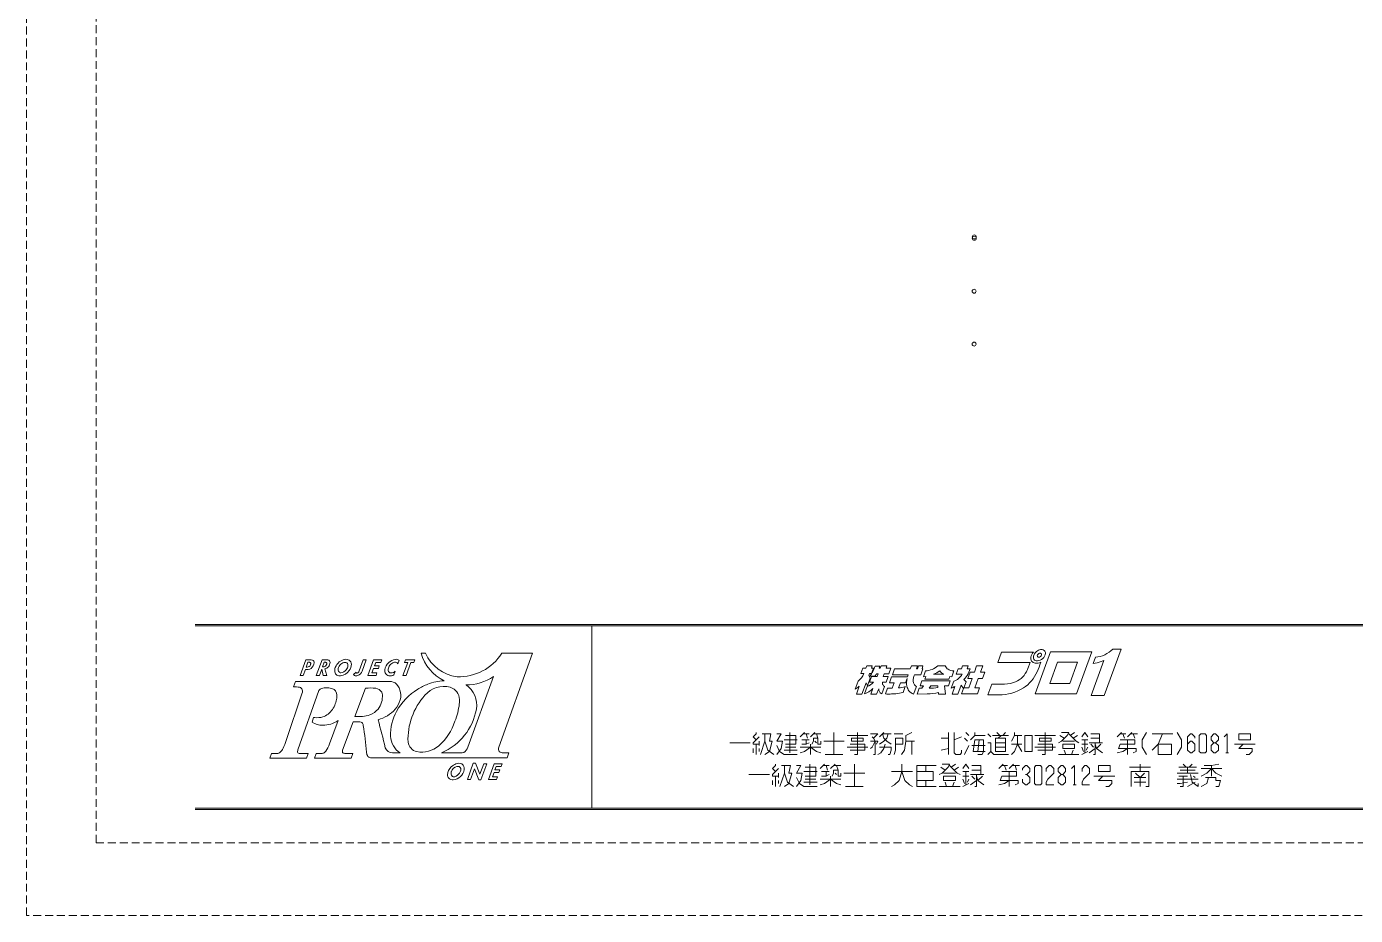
# Model space of a CAD drawing. Units: millimetres at full size, sheet at 1:250. Extents: x -1357173 to 354336, y -75979 to 4293964.
# Drawn here: x -326356 to -276116, y -75979 to -42376 of the extents above; entities that cross this region are included whole.
import ezdxf

# ---------------------------------------------------------------- set-up
doc = ezdxf.new("R2010")
doc.units = ezdxf.units.MM
doc.header["$LTSCALE"] = 250
doc.linetypes.add('DASHED1', pattern=[1.8, 1.2, -0.6])
for name, color, linetype, lineweight in [('E-E', 1, 'Continuous', 18), ('E-F', 7, 'DASHED1', 9), ('F-0', 2, 'Continuous', 18)]:
    doc.layers.add(name, color=color, linetype=linetype, lineweight=lineweight)

msp = doc.modelspace()

# ---------------------------------------------------------------- linework, layer by layer
at = {"layer": 'E-E'}
for centre in [(-290526.1, -50329.8), (-290526.1, -50379.8), (-290531.9, -52379.8), (-290531.9, -52379.8), (-290531.9, -54379.8), (-290531.9, -54379.8)]:
    msp.add_circle(centre, 75, dxfattribs=at)
at = {"layer": 'E-F'}
for p, q in [((-326355.7, -75978.7), (-326355.7, 72521.3)), ((-323730.7, -73228.7), (-323730.7, 69771.3)), ((-323730.7, -73228.7), (-118730.7, -73228.7)), ((-116105.7, -75978.7), (-326355.7, -75978.7))]:
    msp.add_line(p, q, dxfattribs=at)
at = {"layer": 'F-0', "color": 3, "lineweight": 13}
for p, q in [((-319980.7, -64978.7), (-122480.7, -64978.7)), ((-319980.7, -71928.7), (-122480.7, -71928.7)), ((-319980.7, -71978.7), (-122480.7, -71978.7))]:
    msp.add_line(p, q, dxfattribs=at)
at = {"layer": 'F-0', "color": 6, "lineweight": 20}
msp.add_line((-319980.7, -65028.7), (-122480.7, -65028.7), dxfattribs=at)
at = {"layer": 'F-0'}
for p, q in [((-304980.7, -65028.7), (-304980.7, -71928.7)), ((-316012.9, -66905.7), (-315797.2, -66312.8)), ((-315797.2, -66312.8), (-315634.3, -66312.8)), ((-315185.3, -66312.8), (-315401, -66905.7)), ((-315185.3, -66312.8), (-315022.6, -66312.8)), ((-313629.6, -66312.8), (-313784.3, -66737.1)), ((-313513.9, -66312.8), (-313671, -66742.4)), ((-313629.6, -66312.8), (-313513.9, -66312.8)), ((-313451.5, -66905.7), (-313235.6, -66312.8)), ((-313235.6, -66312.8), (-312928.8, -66312.8)), ((-312928.8, -66312.8), (-312965.3, -66413.4)), ((-312028.5, -66312.8), (-312065, -66413.4)), ((-311673.7, -66312.8), (-312028.5, -66312.8)), ((-311710.2, -66413.4), (-311673.7, -66312.8)), ((-311271.4, -66066.9), (-311439.8, -66066.9)), ((-308505.1, -69612.6), (-307224.6, -66066.9)), ((-307224.6, -66066.9), (-308387.2, -66066.9)), ((-289491.3, -66021.4), (-289636.5, -66420.3)), ((-289491.3, -66021.4), (-288289, -66021.4)), ((-288221.9, -67607.3), (-287639.8, -66007.9)), ((-287639.8, -66007.9), (-286082.6, -66007.9)), ((-286082.6, -66007.9), (-286664.7, -67607.3)), ((-285948.8, -66217.9), (-286033.3, -66449.9)), ((-285618.1, -67668.2), (-284977.6, -65908.5)), ((-284977.6, -65908.5), (-285289.6, -65908.5)), ((-315816.5, -66683.9), (-315897.3, -66905.7)), ((-315716.4, -66408.7), (-315781.6, -66588)), ((-315781.6, -66588), (-315751.6, -66587.9)), ((-315716.4, -66408.7), (-315671.9, -66409.4)), ((-315285.4, -66905.7), (-315198.4, -66666.6)), ((-315198.4, -66666.6), (-315139.7, -66905.7)), ((-315103.9, -66407.1), (-315168.9, -66585.6)), ((-314999.7, -66905.7), (-315076.4, -66655.7)), ((-314685.7, -66608.4), (-314684.5, -66605.2)), ((-313894.2, -66780.6), (-313999.1, -66865.5)), ((-313240.8, -66644.6), (-313299.2, -66805)), ((-313299.2, -66805), (-313108, -66805)), ((-313056.7, -66644.6), (-313240.8, -66644.6)), ((-313156.6, -66413.4), (-313204.2, -66543.9)), ((-313204.2, -66543.9), (-313020.1, -66543.9)), ((-312965.3, -66413.4), (-313156.6, -66413.4)), ((-313108, -66805), (-313144.5, -66905.7)), ((-313020.1, -66543.9), (-313056.7, -66644.6)), ((-312417.2, -66748.4), (-312467.3, -66886.1)), ((-312315.9, -66470), (-312266.8, -66330.8)), ((-311945.5, -66413.4), (-312124.7, -66905.7)), ((-312065, -66413.4), (-311945.5, -66413.4)), ((-312009, -66905.7), (-311829.8, -66413.4)), ((-311829.8, -66413.4), (-311710.2, -66413.4)), ((-294739.4, -66636.2), (-294813, -66838.4)), ((-294739.4, -66636.2), (-294626.2, -66636.2)), ((-294626.2, -66636.2), (-294593.4, -66545.8)), ((-294593.4, -66545.8), (-294383.9, -66545.8)), ((-294383.9, -66545.8), (-294416.8, -66636.2)), ((-294416.8, -66636.2), (-294338.5, -66636.2)), ((-294338.5, -66636.2), (-294412.1, -66838.4)), ((-294274, -66561.5), (-294090.9, -66561.5)), ((-294090.9, -66561.5), (-294117.6, -66634.9)), ((-294117.6, -66634.9), (-294082.7, -66634.9)), ((-294082.7, -66634.9), (-294050.3, -66545.8)), ((-294050.3, -66545.8), (-293826.4, -66545.8)), ((-293826.4, -66545.8), (-293858.5, -66634.1)), ((-293858.5, -66634.1), (-293680.3, -66634.1)), ((-293680.3, -66634.1), (-293756.8, -66844.5)), ((-293543.2, -66657.8), (-292943.6, -66657.8)), ((-292943.6, -66657.8), (-292903.3, -66547.1)), ((-292903.3, -66547.1), (-292670.9, -66547.1)), ((-292670.9, -66547.1), (-292711.2, -66657.8)), ((-292711.2, -66657.8), (-292666.6, -66657.8)), ((-292666.6, -66657.8), (-292635.9, -66547.1)), ((-292635.9, -66547.1), (-292473.4, -66547.1)), ((-292471.6, -66657.8), (-292551.7, -66878.1)), ((-292473.4, -66547.1), (-292501.7, -66657.8)), ((-292501.7, -66657.8), (-292471.6, -66657.8)), ((-292450.8, -66964.8), (-292367.6, -66736.1)), ((-291902.6, -66547.1), (-291623.3, -66547.1)), ((-291295.9, -66736.1), (-291379.2, -66964.8)), ((-291135, -66657.8), (-291209.9, -66863.7)), ((-291012.2, -66657.8), (-291135, -66657.8)), ((-290971.8, -66547.1), (-291012.2, -66657.8)), ((-290971.8, -66547.1), (-290755.1, -66547.1)), ((-290755.1, -66547.1), (-290795.4, -66657.8)), ((-290795.4, -66657.8), (-290687, -66657.8)), ((-290772.8, -67019), (-290686.9, -66783)), ((-290687, -66657.8), (-290756.3, -66848)), ((-290686.9, -66783), (-290523.1, -66783)), ((-290523.1, -66783), (-290437.2, -66547.1)), ((-290437.2, -66547.1), (-290206, -66547.1)), ((-290206, -66547.1), (-290291.9, -66783)), ((-290291.9, -66783), (-290128.2, -66783)), ((-290128.2, -66783), (-290214.1, -67019)), ((-289636.5, -66420.3), (-288418.8, -66420.3)), ((-288418.8, -66420.3), (-288501.5, -66647.2)), ((-287384.8, -66408.7), (-287675.2, -67206.5)), ((-286629.3, -66408.7), (-287384.8, -66408.7)), ((-286919.6, -67206.5), (-286629.3, -66408.7)), ((-285628.2, -66343), (-286110.6, -67668.2)), ((-285628.2, -66343), (-285733.6, -66383)), ((-316192.2, -67134.9), (-316263, -67333.6)), ((-316192.2, -67134.9), (-312565.2, -67135.1)), ((-316012.9, -66905.7), (-315897.3, -66905.7)), ((-315401, -66905.7), (-315285.4, -66905.7)), ((-315139.7, -66905.7), (-314999.7, -66905.7)), ((-313144.5, -66905.7), (-313451.5, -66905.7)), ((-312124.7, -66905.7), (-312009, -66905.7)), ((-308703.6, -66943), (-309674.2, -69620.4)), ((-295028.6, -67430.8), (-294916.5, -67122.6)), ((-294983.8, -67618.7), (-294873, -67314.1)), ((-294813, -66838.4), (-294699.8, -66838.4)), ((-294615.3, -67181.6), (-294774.4, -67618.7)), ((-294561.4, -67298.4), (-294615.3, -67181.6)), ((-294457.6, -67013), (-294561.4, -67298.4)), ((-294490.4, -66838.4), (-294516.7, -66910.7)), ((-294516.7, -66910.7), (-294457.6, -67013)), ((-294412.1, -66838.4), (-294490.4, -66838.4)), ((-294481.6, -67155.1), (-294406.6, -66949.2)), ((-294481.6, -67155.1), (-294338.3, -67155.1)), ((-294280, -66928.7), (-294469.1, -66928.7)), ((-294406.6, -66949.2), (-294197.1, -66949.2)), ((-294159, -66844.5), (-294224, -66844.5)), ((-294197.1, -66949.2), (-294159, -66844.5)), ((-293856.7, -67155.1), (-294000, -67155.1)), ((-293935, -66844.5), (-293973.2, -66949.2)), ((-293973.2, -66949.2), (-293781.7, -66949.2)), ((-293756.8, -66844.5), (-293935, -66844.5)), ((-293781.7, -66949.2), (-293856.7, -67155.1)), ((-293654.9, -66964.8), (-293733.4, -67180.4)), ((-293733.4, -67180.4), (-293551.6, -67180.4)), ((-293049.3, -66964.8), (-293654.9, -66964.8)), ((-293551.6, -67180.4), (-293627.9, -67389.9)), ((-293314.4, -67180.4), (-293386.7, -67379.1)), ((-293314.4, -67180.4), (-293120.5, -67180.4)), ((-293120.5, -67180.4), (-293063.6, -67023.9)), ((-293023.8, -66878.2), (-293049.3, -66964.8)), ((-292551.7, -66878.1), (-292791.4, -66878.1)), ((-292574, -67303.2), (-292503.8, -67110.5)), ((-292574, -67303.2), (-292440.3, -67303.2)), ((-292440.3, -67303.2), (-292513.7, -67392.3)), ((-292503.8, -67110.5), (-291432.2, -67110.5)), ((-292450.8, -66964.8), (-292363.3, -66949.2)), ((-292400.9, -67052.8), (-292363.3, -66949.2)), ((-291488.2, -67052.8), (-292400.9, -67052.8)), ((-292164.6, -67303.2), (-292234.3, -67388.7)), ((-292164.6, -67303.2), (-291904.5, -67303.2)), ((-292072.8, -66862.5), (-291682.7, -66862.5)), ((-291904.5, -67303.2), (-291899.2, -67364.6)), ((-291648.1, -67303.2), (-291617.2, -67618.7)), ((-291502.4, -67303.2), (-291648.1, -67303.2)), ((-291432.2, -67110.5), (-291502.4, -67303.2)), ((-291451, -66950.4), (-291488.2, -67052.8)), ((-291379.2, -66964.8), (-291451, -66950.4)), ((-291305, -67125), (-291399.2, -67383.9)), ((-291209.9, -66863.7), (-290984.8, -66863.7)), ((-291024.7, -67277.9), (-291148.8, -67618.7)), ((-291024.7, -67277.9), (-290930.4, -67395.9)), ((-290838.4, -67143.1), (-290921.7, -67371.8)), ((-290916.6, -67063.6), (-290838.4, -67143.1)), ((-290609, -67019), (-290772.8, -67019)), ((-290737.4, -67371.8), (-290609, -67019)), ((-290377.8, -67019), (-290506.2, -67371.8)), ((-290214.1, -67019), (-290377.8, -67019)), ((-289866.2, -67241), (-290011.4, -67639.8)), ((-289866.2, -67241), (-289477.3, -67240.9)), ((-287675.2, -67206.5), (-286919.6, -67206.5)), ((-315948.8, -67603), (-316541.8, -69361.5)), ((-316098, -69714.2), (-315302.8, -67476.7)), ((-315948.8, -67603), (-315929.2, -67532.7)), ((-313545.3, -67392.1), (-313941.3, -68457.1)), ((-294774.4, -67618.7), (-294983.8, -67618.7)), ((-294680.8, -67606.6), (-294578.3, -67324.9)), ((-294440.8, -67618.7), (-294359.3, -67394.7)), ((-294216.8, -67618.7), (-294440.8, -67618.7)), ((-294139.7, -67406.8), (-294216.8, -67618.7)), ((-293918.5, -67324.9), (-294021, -67606.6)), ((-293809.6, -67389.9), (-293888.5, -67606.6)), ((-293627.9, -67389.9), (-293809.6, -67389.9)), ((-293138.3, -67328.5), (-293218, -67547.6)), ((-292714.7, -67325.8), (-292821.6, -67619.6)), ((-292684.9, -67607.9), (-292606.4, -67392.3)), ((-292684.9, -67607.9), (-292303.3, -67605.7)), ((-292606.4, -67392.3), (-292513.7, -67392.3)), ((-291873.7, -67618.7), (-291879, -67557.3)), ((-291617.2, -67618.7), (-291873.7, -67618.7)), ((-291366.7, -67618.7), (-291259.4, -67323.7)), ((-291148.8, -67618.7), (-291366.7, -67618.7)), ((-290930.4, -67395.9), (-291007.1, -67606.6)), ((-291007.1, -67606.6), (-290408.7, -67606.6)), ((-290921.7, -67371.8), (-290737.4, -67371.8)), ((-290323.2, -67371.8), (-290506.2, -67371.8)), ((-290408.7, -67606.6), (-290323.2, -67371.8)), ((-290011.4, -67639.8), (-289589.4, -67638.8)), ((-286664.7, -67607.3), (-288221.9, -67607.3)), ((-286110.6, -67668.2), (-285618.1, -67668.2)), ((-315507.1, -68494), (-315561.1, -68669.5)), ((-314578.4, -68615.8), (-314902.4, -69496.5)), ((-314011.5, -68660.7), (-314406.1, -69735.1)), ((-298771.4, -69115.1), (-298882.3, -69226.1)), ((-298660.4, -69226.1), (-298882.3, -69447.9)), ((-298882.3, -69226.1), (-298771.4, -69337)), ((-298771.4, -69059.7), (-298771.4, -69115.1)), ((-298549.5, -69115.1), (-298216.7, -69115.1)), ((-298438.5, -69115.1), (-298438.5, -69392.5)), ((-298216.7, -69115.1), (-298272.1, -69392.5)), ((-297828.4, -69115.1), (-297994.8, -69392.5)), ((-297994.8, -69115.1), (-297828.4, -69115.1)), ((-297662, -69170.6), (-297273.7, -69170.6)), ((-297495.6, -69836.2), (-297495.6, -69059.7)), ((-297273.7, -69170.6), (-297273.7, -69503.4)), ((-296940.9, -69059.7), (-297107.3, -69226.1)), ((-296996.4, -69115.1), (-296774.5, -69115.1)), ((-296885.4, -69115.1), (-296829.9, -69281.5)), ((-296719, -69226.1), (-296552.6, -69059.7)), ((-296608.1, -69115.1), (-296330.7, -69115.1)), ((-296608.1, -69281.5), (-296608.1, -69392.5)), ((-296441.7, -69281.5), (-296608.1, -69281.5)), ((-296497.1, -69115.1), (-296441.7, -69281.5)), ((-296441.7, -69503.4), (-296441.7, -69281.5)), ((-295831.5, -69891.7), (-295831.5, -69059.7)), ((-295332.3, -69170.6), (-294555.7, -69170.6)), ((-295165.9, -69281.5), (-295165.9, -69392.5)), ((-294722.1, -69281.5), (-295165.9, -69281.5)), ((-294944, -69891.7), (-294944, -69059.7)), ((-294722.1, -69392.5), (-294722.1, -69281.5)), ((-294444.8, -69115.1), (-294167.4, -69115.1)), ((-294389.3, -69226.1), (-294333.9, -69281.5)), ((-294167.4, -69115.1), (-294333.9, -69281.5)), ((-294333.9, -69281.5), (-294278.4, -69392.5)), ((-294112, -69226.1), (-293945.6, -69059.7)), ((-294001, -69115.1), (-293945.6, -69281.5)), ((-294001, -69115.1), (-293668.2, -69115.1)), ((-293945.6, -69281.5), (-293834.6, -69392.5)), ((-293834.6, -69281.5), (-293945.6, -69392.5)), ((-293779.2, -69115.1), (-293834.6, -69281.5)), ((-293557.3, -69115.1), (-293224.5, -69115.1)), ((-293501.8, -69281.5), (-293501.8, -69725.3)), ((-293224.5, -69281.5), (-293501.8, -69281.5)), ((-293224.5, -69503.4), (-293224.5, -69281.5)), ((-293113.5, -69170.6), (-292891.7, -69059.7)), ((-293113.5, -69392.5), (-293113.5, -69170.6)), ((-291782.3, -69281.5), (-291504.9, -69281.5)), ((-291504.9, -69059.7), (-291504.9, -69891.7)), ((-291283.1, -69059.7), (-291283.1, -69836.2)), ((-291283.1, -69337), (-291005.7, -69226.1)), ((-290894.8, -69281.5), (-290783.9, -69392.5)), ((-290839.3, -69059.7), (-290728.4, -69170.6)), ((-290506.5, -69170.6), (-290672.9, -69337)), ((-290506.5, -69059.7), (-290506.5, -69170.6)), ((-290506.5, -69170.6), (-290118.2, -69170.6)), ((-290007.3, -69115.1), (-289896.4, -69226.1)), ((-289840.9, -69170.6), (-289230.7, -69170.6)), ((-289729.9, -69281.5), (-289729.9, -69780.8)), ((-289341.7, -69281.5), (-289729.9, -69281.5)), ((-289563.5, -69170.6), (-289674.5, -69059.7)), ((-289619, -69281.5), (-289508.1, -69170.6)), ((-289341.7, -69059.7), (-289452.6, -69170.6)), ((-289341.7, -69780.8), (-289341.7, -69281.5)), ((-289008.9, -69170.6), (-289119.8, -69392.5)), ((-289008.9, -69059.7), (-289008.9, -69170.6)), ((-289008.9, -69170.6), (-288731.5, -69170.6)), ((-288897.9, -69170.6), (-288897.9, -69503.4)), ((-288620.6, -69170.6), (-288620.6, -69780.8)), ((-288343.2, -69170.6), (-288620.6, -69170.6)), ((-288343.2, -69780.8), (-288343.2, -69170.6)), ((-288232.3, -69170.6), (-287455.7, -69170.6)), ((-288065.9, -69281.5), (-288065.9, -69392.5)), ((-287622.1, -69281.5), (-288065.9, -69281.5)), ((-287844, -69891.7), (-287844, -69059.7)), ((-287622.1, -69392.5), (-287622.1, -69281.5)), ((-287289.3, -69170.6), (-287122.9, -69281.5)), ((-287233.9, -69059.7), (-286956.5, -69059.7)), ((-287012, -69170.6), (-287233.9, -69392.5)), ((-286956.5, -69059.7), (-287012, -69170.6)), ((-286956.5, -69115.1), (-286679.2, -69392.5)), ((-286734.6, -69059.7), (-286901, -69170.6)), ((-286623.7, -69170.6), (-286790.1, -69281.5)), ((-286457.3, -69226.1), (-286346.4, -69059.7)), ((-286346.4, -69059.7), (-286235.4, -69226.1)), ((-286124.5, -69115.1), (-285791.7, -69115.1)), ((-286124.5, -69281.5), (-285791.7, -69281.5)), ((-285791.7, -69115.1), (-285791.7, -69447.9)), ((-284959.6, -69059.7), (-285126, -69226.1)), ((-285015.1, -69115.1), (-284793.2, -69115.1)), ((-284904.2, -69115.1), (-284848.7, -69281.5)), ((-284737.8, -69226.1), (-284571.4, -69059.7)), ((-284626.8, -69115.1), (-284349.5, -69115.1)), ((-284515.9, -69115.1), (-284460.4, -69281.5)), ((-284016.7, -69059.7), (-284183.1, -69337)), ((-283794.8, -69115.1), (-283018.2, -69115.1)), ((-283406.5, -69115.1), (-283572.9, -69503.4)), ((-282851.8, -69059.7), (-282685.4, -69337)), ((-282352.6, -69115.1), (-282463.5, -69226.1)), ((-282463.5, -69226.1), (-282463.5, -69725.3)), ((-282297.1, -69115.1), (-282352.6, -69115.1)), ((-282186.2, -69226.1), (-282297.1, -69115.1)), ((-282186.2, -69281.5), (-282186.2, -69226.1)), ((-281964.3, -69115.1), (-282019.8, -69170.6)), ((-282019.8, -69170.6), (-282019.8, -69780.8)), ((-281797.9, -69115.1), (-281964.3, -69115.1)), ((-281742.4, -69170.6), (-281797.9, -69115.1)), ((-281742.4, -69780.8), (-281742.4, -69170.6)), ((-281465.1, -69115.1), (-281576, -69226.1)), ((-281576, -69226.1), (-281576, -69337)), ((-281409.6, -69115.1), (-281465.1, -69115.1)), ((-281298.7, -69226.1), (-281409.6, -69115.1)), ((-281298.7, -69337), (-281298.7, -69226.1)), ((-281076.8, -69226.1), (-280965.9, -69115.1)), ((-280965.9, -69115.1), (-280965.9, -69836.2)), ((-280078.4, -69115.1), (-280522.1, -69115.1)), ((-280522.1, -69115.1), (-280522.1, -69337)), ((-280078.4, -69337), (-280078.4, -69115.1)), ((-313501.1, -69802.6), (-313498.2, -69827.1)), ((-310664.8, -69828.5), (-309936.8, -69836.5)), ((-299769.8, -69447.9), (-298993.2, -69447.9)), ((-298882.3, -69447.9), (-298882.3, -69503.4)), ((-298882.3, -69503.4), (-298660.4, -69503.4)), ((-298882.3, -69836.2), (-298882.3, -69669.8)), ((-298771.4, -69503.4), (-298771.4, -69891.7)), ((-298660.4, -69392.5), (-298660.4, -69558.9)), ((-298660.4, -69669.8), (-298660.4, -69780.8)), ((-298438.5, -69392.5), (-298605, -69891.7)), ((-298438.5, -69392.5), (-298327.6, -69725.3)), ((-298272.1, -69780.8), (-298438.5, -69891.7)), ((-298327.6, -69725.3), (-298105.7, -69891.7)), ((-298161.2, -69392.5), (-298272.1, -69780.8)), ((-298272.1, -69392.5), (-298161.2, -69392.5)), ((-297994.8, -69392.5), (-297772.9, -69392.5)), ((-297994.8, -69558.9), (-297883.9, -69780.8)), ((-297828.4, -69669.8), (-297994.8, -69891.7)), ((-297883.9, -69780.8), (-297717.4, -69891.7)), ((-297772.9, -69392.5), (-297828.4, -69669.8)), ((-297717.4, -69337), (-297218.2, -69337)), ((-297717.4, -69725.3), (-297218.2, -69725.3)), ((-297273.7, -69503.4), (-297662, -69503.4)), ((-297273.7, -69614.4), (-297662, -69614.4)), ((-297107.3, -69614.4), (-296330.7, -69614.4)), ((-297107.3, -69836.2), (-296940.9, -69780.8)), ((-297051.8, -69337), (-296774.5, -69337)), ((-296885.4, -69503.4), (-297051.8, -69503.4)), ((-296940.9, -69780.8), (-296719, -69614.4)), ((-296885.4, -69337), (-296885.4, -69503.4)), ((-296774.5, -69447.9), (-296885.4, -69503.4)), ((-296719, -69503.4), (-296719, -69891.7)), ((-296719, -69614.4), (-296497.1, -69780.8)), ((-296608.1, -69392.5), (-296663.5, -69503.4)), ((-296552.6, -69392.5), (-296497.1, -69447.9)), ((-296497.1, -69780.8), (-296330.7, -69836.2)), ((-296330.7, -69503.4), (-296441.7, -69503.4)), ((-296330.7, -69392.5), (-296330.7, -69503.4)), ((-296219.8, -69392.5), (-295443.2, -69392.5)), ((-294555.7, -69614.4), (-295332.3, -69614.4)), ((-295221.4, -69503.4), (-294666.7, -69503.4)), ((-294666.7, -69725.3), (-295221.4, -69725.3)), ((-295165.9, -69392.5), (-294722.1, -69392.5)), ((-294666.7, -69503.4), (-294666.7, -69725.3)), ((-294444.8, -69392.5), (-294167.4, -69392.5)), ((-294444.8, -69669.8), (-294389.3, -69614.4)), ((-294389.3, -69614.4), (-294278.4, -69392.5)), ((-294278.4, -69392.5), (-294278.4, -69891.7)), ((-294167.4, -69392.5), (-294222.9, -69503.4)), ((-293945.6, -69392.5), (-294112, -69503.4)), ((-294112, -69614.4), (-293668.2, -69614.4)), ((-293945.6, -69669.8), (-294056.5, -69836.2)), ((-293890.1, -69503.4), (-293945.6, -69669.8)), ((-293834.6, -69392.5), (-293668.2, -69503.4)), ((-293668.2, -69725.3), (-293723.7, -69891.7)), ((-293668.2, -69614.4), (-293668.2, -69725.3)), ((-293501.8, -69725.3), (-293557.3, -69891.7)), ((-293501.8, -69503.4), (-293224.5, -69503.4)), ((-293279.9, -69891.7), (-293169, -69725.3)), ((-293169, -69725.3), (-293113.5, -69392.5)), ((-293113.5, -69392.5), (-292780.7, -69392.5)), ((-292891.7, -69392.5), (-292891.7, -69891.7)), ((-291504.9, -69669.8), (-291782.3, -69725.3)), ((-291005.7, -69836.2), (-291005.7, -69725.3)), ((-290728.4, -69558.9), (-290894.8, -69891.7)), ((-290617.4, -69558.9), (-290118.2, -69558.9)), ((-290562, -69780.8), (-290506.5, -69337)), ((-290118.2, -69780.8), (-290562, -69780.8)), ((-290506.5, -69337), (-290173.7, -69337)), ((-290340.1, -69337), (-290395.6, -69780.8)), ((-290173.7, -69780.8), (-290229.2, -69891.7)), ((-290173.7, -69337), (-290173.7, -69780.8)), ((-290007.3, -69447.9), (-289896.4, -69447.9)), ((-289896.4, -69780.8), (-290007.3, -69891.7)), ((-289896.4, -69447.9), (-289896.4, -69780.8)), ((-289896.4, -69780.8), (-289785.4, -69891.7)), ((-289729.9, -69447.9), (-289341.7, -69447.9)), ((-289341.7, -69614.4), (-289729.9, -69614.4)), ((-289729.9, -69780.8), (-289341.7, -69780.8)), ((-288731.5, -69503.4), (-289119.8, -69503.4)), ((-289119.8, -69891.7), (-289008.9, -69780.8)), ((-289008.9, -69780.8), (-288897.9, -69503.4)), ((-288897.9, -69503.4), (-288731.5, -69780.8)), ((-288620.6, -69780.8), (-288343.2, -69780.8)), ((-287455.7, -69614.4), (-288232.3, -69614.4)), ((-288121.4, -69503.4), (-287566.7, -69503.4)), ((-287566.7, -69725.3), (-288121.4, -69725.3)), ((-288065.9, -69392.5), (-287622.1, -69392.5)), ((-287566.7, -69503.4), (-287566.7, -69725.3)), ((-287233.9, -69392.5), (-287344.8, -69447.9)), ((-286734.6, -69392.5), (-287178.4, -69392.5)), ((-286734.6, -69503.4), (-287178.4, -69503.4)), ((-287178.4, -69503.4), (-287178.4, -69669.8)), ((-287178.4, -69669.8), (-286734.6, -69669.8)), ((-287122.9, -69725.3), (-287067.4, -69891.7)), ((-286845.6, -69891.7), (-286790.1, -69725.3)), ((-286734.6, -69669.8), (-286734.6, -69503.4)), ((-286679.2, -69392.5), (-286568.2, -69447.9)), ((-286235.4, -69337), (-286457.3, -69337)), ((-286457.3, -69503.4), (-286235.4, -69503.4)), ((-286401.8, -69780.8), (-286457.3, -69614.4)), ((-286235.4, -69780.8), (-286457.3, -69891.7)), ((-286346.4, -69337), (-286346.4, -69836.2)), ((-286235.4, -69614.4), (-286290.9, -69725.3)), ((-285680.7, -69447.9), (-286180, -69447.9)), ((-285958.1, -69669.8), (-286180, -69836.2)), ((-286124.5, -69503.4), (-286013.5, -69614.4)), ((-285958.1, -69447.9), (-285958.1, -69891.7)), ((-285958.1, -69503.4), (-285902.6, -69669.8)), ((-284904.2, -69780.8), (-285126, -69836.2)), ((-285070.6, -69669.8), (-285015.1, -69503.4)), ((-284404.9, -69669.8), (-285070.6, -69669.8)), ((-284460.4, -69337), (-285015.1, -69337)), ((-285015.1, -69503.4), (-284460.4, -69503.4)), ((-284737.8, -69669.8), (-284904.2, -69780.8)), ((-284737.8, -69337), (-284737.8, -69891.7)), ((-284515.9, -69836.2), (-284404.9, -69780.8)), ((-284460.4, -69503.4), (-284460.4, -69337)), ((-284404.9, -69780.8), (-284404.9, -69669.8)), ((-284183.1, -69337), (-284183.1, -69614.4)), ((-284183.1, -69614.4), (-284016.7, -69891.7)), ((-283572.9, -69503.4), (-283794.8, -69725.3)), ((-283073.7, -69503.4), (-283572.9, -69503.4)), ((-283572.9, -69503.4), (-283572.9, -69891.7)), ((-283073.7, -69891.7), (-283073.7, -69503.4)), ((-282685.4, -69614.4), (-282851.8, -69891.7)), ((-282685.4, -69337), (-282685.4, -69614.4)), ((-282352.6, -69392.5), (-282463.5, -69503.4)), ((-282463.5, -69725.3), (-282352.6, -69836.2)), ((-282297.1, -69392.5), (-282352.6, -69392.5)), ((-282186.2, -69503.4), (-282297.1, -69392.5)), ((-282297.1, -69836.2), (-282186.2, -69725.3)), ((-282186.2, -69725.3), (-282186.2, -69503.4)), ((-282019.8, -69780.8), (-281964.3, -69836.2)), ((-281797.9, -69836.2), (-281742.4, -69780.8)), ((-281576, -69337), (-281465.1, -69447.9)), ((-281576, -69558.9), (-281465.1, -69447.9)), ((-281576, -69725.3), (-281576, -69558.9)), ((-281465.1, -69836.2), (-281576, -69725.3)), ((-281465.1, -69447.9), (-281409.6, -69447.9)), ((-281409.6, -69447.9), (-281298.7, -69337)), ((-281409.6, -69447.9), (-281298.7, -69558.9)), ((-281298.7, -69725.3), (-281409.6, -69836.2)), ((-281298.7, -69558.9), (-281298.7, -69725.3)), ((-280688.5, -69503.4), (-279912, -69503.4)), ((-280522.1, -69337), (-280078.4, -69337)), ((-280355.7, -69503.4), (-280522.1, -69669.8)), ((-280522.1, -69669.8), (-280022.9, -69669.8)), ((-280022.9, -69780.8), (-280133.9, -69891.7)), ((-280022.9, -69669.8), (-280022.9, -69780.8)), ((-317096.6, -69851.5), (-317162.3, -70032.5)), ((-317162.3, -70032.5), (-315778.2, -70032.5)), ((-317096.6, -69851.5), (-316854.8, -69851.3)), ((-315712.3, -69851.5), (-316046.3, -69851.5)), ((-315778.2, -70032.5), (-315712.3, -69851.5)), ((-315473.8, -70032.5), (-315407.8, -69851.5)), ((-315473.8, -70032.5), (-314089.5, -70032.5)), ((-315407.8, -69851.5), (-315177, -69851.5)), ((-314354.5, -69849.6), (-314317.3, -69851.5)), ((-314023.4, -69851.5), (-314317.3, -69851.5)), ((-314089.5, -70032.5), (-314023.4, -69851.5)), ((-313321.8, -70024.6), (-308192.3, -70025.5)), ((-312526.8, -69836.5), (-312236.6, -69836.5)), ((-309687.2, -70836.6), (-309465.6, -70227.8)), ((-309465.6, -70227.8), (-309382.2, -70227.8)), ((-309382.2, -70227.8), (-309219.1, -70642.4)), ((-309219.1, -70642.4), (-309074, -70243.7)), ((-308958.3, -70243.7), (-309178.3, -70848.4)), ((-309074, -70243.7), (-308958.3, -70243.7)), ((-308893.5, -70836.6), (-308677.7, -70243.7)), ((-308677.7, -70243.7), (-308370.9, -70243.7)), ((-308370.9, -70243.7), (-308407.6, -70344.3)), ((-308123.5, -69836.5), (-308336.3, -69836.5)), ((-308123.5, -69836.5), (-308192.3, -70025.5)), ((-298040.1, -70316.2), (-298152.6, -70428.7)), ((-298040.1, -70259.9), (-298040.1, -70316.2)), ((-297815.1, -70316.2), (-297477.6, -70316.2)), ((-297717.4, -69891.7), (-297218.2, -69891.7)), ((-297702.6, -70316.2), (-297702.6, -70597.4)), ((-297477.6, -70316.2), (-297533.9, -70597.4)), ((-297083.9, -70316.2), (-297252.6, -70597.4)), ((-297252.6, -70316.2), (-297083.9, -70316.2)), ((-296746.4, -71047.4), (-296746.4, -70259.9)), ((-296183.9, -70259.9), (-296352.6, -70428.7)), ((-296240.1, -70316.2), (-296015.1, -70316.2)), ((-295498.7, -69891.7), (-296164.3, -69891.7)), ((-296127.6, -70316.2), (-296071.4, -70484.9)), ((-295958.9, -70428.7), (-295790.1, -70259.9)), ((-295846.4, -70316.2), (-295565.1, -70316.2)), ((-295733.9, -70316.2), (-295677.6, -70484.9)), ((-295058.9, -71103.7), (-295058.9, -70259.9)), ((-295054.9, -69891.7), (-294944, -69891.7)), ((-294278.4, -69891.7), (-294333.9, -69891.7)), ((-294056.5, -69836.2), (-294167.4, -69891.7)), ((-293723.7, -69891.7), (-293779.2, -69891.7)), ((-293258.9, -70541.2), (-293258.9, -70259.9)), ((-292696.4, -70316.2), (-292696.4, -71103.7)), ((-291965.1, -70316.2), (-292696.4, -70316.2)), ((-292358.9, -70541.2), (-292358.9, -70316.2)), ((-291740.1, -70259.9), (-291458.9, -70259.9)), ((-291458.9, -70259.9), (-291515.1, -70372.4)), ((-291458.9, -70316.2), (-291177.6, -70597.4)), ((-291233.9, -70259.9), (-291402.6, -70372.4)), ((-291283.1, -69836.2), (-291227.6, -69891.7)), ((-291227.6, -69891.7), (-291061.2, -69891.7)), ((-291061.2, -69891.7), (-291005.7, -69836.2)), ((-290952.6, -70428.7), (-290840.1, -70259.9)), ((-290840.1, -70259.9), (-290727.6, -70428.7)), ((-290615.1, -70316.2), (-290277.6, -70316.2)), ((-290229.2, -69891.7), (-290395.6, -69891.7)), ((-290277.6, -70316.2), (-290277.6, -70653.7)), ((-289785.4, -69891.7), (-289230.7, -69891.7)), ((-289433.9, -70259.9), (-289602.6, -70428.7)), ((-289490.1, -70316.2), (-289265.1, -70316.2)), ((-289377.6, -70316.2), (-289321.4, -70484.9)), ((-289208.9, -70428.7), (-289040.1, -70259.9)), ((-289096.4, -70316.2), (-288815.1, -70316.2)), ((-288983.9, -70316.2), (-288927.6, -70484.9)), ((-288702.6, -70428.7), (-288590.1, -70316.2)), ((-288590.1, -70316.2), (-288533.9, -70316.2)), ((-288533.9, -70316.2), (-288421.4, -70428.7)), ((-288196.4, -70316.2), (-288252.6, -70372.4)), ((-288027.6, -70316.2), (-288196.4, -70316.2)), ((-287971.4, -70372.4), (-288027.6, -70316.2)), ((-287954.9, -69891.7), (-287844, -69891.7)), ((-287802.6, -70428.7), (-287690.1, -70316.2)), ((-287690.1, -70316.2), (-287633.9, -70316.2)), ((-287633.9, -70316.2), (-287521.4, -70428.7)), ((-287240.1, -70316.2), (-287352.6, -70428.7)), ((-286568.2, -69891.7), (-287344.8, -69891.7)), ((-287183.9, -70316.2), (-287240.1, -70316.2)), ((-287071.4, -70428.7), (-287183.9, -70316.2)), ((-286846.4, -70428.7), (-286733.9, -70316.2)), ((-286733.9, -70316.2), (-286733.9, -71047.4)), ((-286452.6, -70428.7), (-286340.1, -70316.2)), ((-286340.1, -70316.2), (-286283.9, -70316.2)), ((-286283.9, -70316.2), (-286171.4, -70428.7)), ((-285958.1, -69891.7), (-286013.5, -69891.7)), ((-285383.9, -70316.2), (-285833.9, -70316.2)), ((-285833.9, -70316.2), (-285833.9, -70541.2)), ((-285383.9, -70541.2), (-285383.9, -70316.2)), ((-284258.9, -70259.9), (-284258.9, -70541.2)), ((-283572.9, -69891.7), (-283073.7, -69891.7)), ((-282627.6, -70259.9), (-282515.1, -70372.4)), ((-282290.1, -70259.9), (-282402.6, -70372.4)), ((-282352.6, -69836.2), (-282297.1, -69836.2)), ((-281964.3, -69836.2), (-281797.9, -69836.2)), ((-281558.9, -70316.2), (-281840.1, -70316.2)), ((-281277.6, -70259.9), (-281558.9, -70316.2)), ((-281558.9, -70316.2), (-281558.9, -70709.9)), ((-281409.6, -69836.2), (-281465.1, -69836.2)), ((-281021.4, -69836.2), (-280910.4, -69836.2)), ((-280133.9, -69891.7), (-280244.8, -69891.7)), ((-310111.3, -70713.6), (-310109.6, -70712.6)), ((-309687.2, -70836.6), (-309571.5, -70836.6)), ((-309423.3, -70433.9), (-309571.5, -70836.6)), ((-309261.9, -70848.4), (-309423.3, -70433.9)), ((-308586.7, -70836.6), (-308893.5, -70836.6)), ((-308682.9, -70575.5), (-308741.3, -70735.9)), ((-308741.3, -70735.9), (-308550, -70735.9)), ((-308498.8, -70575.5), (-308682.9, -70575.5)), ((-308598.8, -70344.3), (-308646.2, -70474.8)), ((-308646.2, -70474.8), (-308462.1, -70474.8)), ((-308407.6, -70344.3), (-308598.8, -70344.3)), ((-308550, -70735.9), (-308586.7, -70836.6)), ((-308462.1, -70474.8), (-308498.8, -70575.5)), ((-299052.6, -70653.7), (-298265.1, -70653.7)), ((-297927.6, -70428.7), (-298152.6, -70653.7)), ((-298152.6, -70428.7), (-298040.1, -70541.2)), ((-298152.6, -70653.7), (-298152.6, -70709.9)), ((-298152.6, -70709.9), (-297927.6, -70709.9)), ((-298040.1, -70709.9), (-298040.1, -71103.7)), ((-297927.6, -70597.4), (-297927.6, -70766.2)), ((-297702.6, -70597.4), (-297871.4, -71103.7)), ((-297702.6, -70597.4), (-297590.1, -70934.9)), ((-297421.4, -70597.4), (-297533.9, -70991.2)), ((-297533.9, -70597.4), (-297421.4, -70597.4)), ((-297252.6, -70597.4), (-297027.6, -70597.4)), ((-297252.6, -70766.2), (-297140.1, -70991.2)), ((-297027.6, -70597.4), (-297083.9, -70878.7)), ((-296971.4, -70541.2), (-296465.1, -70541.2)), ((-296915.1, -70372.4), (-296521.4, -70372.4)), ((-296521.4, -70709.9), (-296915.1, -70709.9)), ((-296521.4, -70822.4), (-296915.1, -70822.4)), ((-296521.4, -70372.4), (-296521.4, -70709.9)), ((-296352.6, -70822.4), (-295565.1, -70822.4)), ((-296296.4, -70541.2), (-296015.1, -70541.2)), ((-296127.6, -70709.9), (-296296.4, -70709.9)), ((-296183.9, -70991.2), (-295958.9, -70822.4)), ((-296127.6, -70541.2), (-296127.6, -70709.9)), ((-296015.1, -70653.7), (-296127.6, -70709.9)), ((-295958.9, -70709.9), (-295958.9, -71103.7)), ((-295958.9, -70822.4), (-295733.9, -70991.2)), ((-295846.4, -70597.4), (-295902.6, -70709.9)), ((-295846.4, -70484.9), (-295846.4, -70597.4)), ((-295677.6, -70484.9), (-295846.4, -70484.9)), ((-295790.1, -70597.4), (-295733.9, -70653.7)), ((-295677.6, -70709.9), (-295677.6, -70484.9)), ((-295565.1, -70709.9), (-295677.6, -70709.9)), ((-295565.1, -70597.4), (-295565.1, -70709.9)), ((-295452.6, -70597.4), (-294665.1, -70597.4)), ((-293652.6, -70541.2), (-292865.1, -70541.2)), ((-293258.9, -70541.2), (-293371.4, -70878.7)), ((-293146.4, -70878.7), (-293258.9, -70541.2)), ((-292077.6, -70541.2), (-292696.4, -70541.2)), ((-292077.6, -70878.7), (-292077.6, -70541.2)), ((-291740.1, -70597.4), (-291852.6, -70653.7)), ((-291796.4, -70372.4), (-291627.6, -70484.9)), ((-291515.1, -70372.4), (-291740.1, -70597.4)), ((-291233.9, -70597.4), (-291683.9, -70597.4)), ((-291233.9, -70709.9), (-291683.9, -70709.9)), ((-291683.9, -70709.9), (-291683.9, -70878.7)), ((-291121.4, -70372.4), (-291290.1, -70484.9)), ((-291233.9, -70878.7), (-291233.9, -70709.9)), ((-291177.6, -70597.4), (-291065.1, -70653.7)), ((-290727.6, -70541.2), (-290952.6, -70541.2)), ((-290952.6, -70709.9), (-290727.6, -70709.9)), ((-290896.4, -70991.2), (-290952.6, -70822.4)), ((-290840.1, -70541.2), (-290840.1, -71047.4)), ((-290727.6, -70822.4), (-290783.9, -70934.9)), ((-290165.1, -70653.7), (-290671.4, -70653.7)), ((-290615.1, -70484.9), (-290277.6, -70484.9)), ((-290615.1, -70709.9), (-290502.6, -70822.4)), ((-290446.4, -70653.7), (-290446.4, -71103.7)), ((-290446.4, -70709.9), (-290390.1, -70878.7)), ((-289546.4, -70878.7), (-289490.1, -70709.9)), ((-288927.6, -70541.2), (-289490.1, -70541.2)), ((-289490.1, -70709.9), (-288927.6, -70709.9)), ((-289208.9, -70541.2), (-289208.9, -71103.7)), ((-288927.6, -70709.9), (-288927.6, -70541.2)), ((-288702.6, -70484.9), (-288702.6, -70428.7)), ((-288702.6, -70934.9), (-288702.6, -70822.4)), ((-288533.9, -70653.7), (-288590.1, -70653.7)), ((-288421.4, -70541.2), (-288533.9, -70653.7)), ((-288533.9, -70653.7), (-288421.4, -70766.2)), ((-288421.4, -70428.7), (-288421.4, -70541.2)), ((-288421.4, -70766.2), (-288421.4, -70934.9)), ((-288252.6, -70372.4), (-288252.6, -70991.2)), ((-287971.4, -70991.2), (-287971.4, -70372.4)), ((-287802.6, -70541.2), (-287802.6, -70428.7)), ((-287746.4, -70822.4), (-287802.6, -70934.9)), ((-287521.4, -70597.4), (-287746.4, -70822.4)), ((-287521.4, -70428.7), (-287521.4, -70597.4)), ((-287352.6, -70428.7), (-287352.6, -70541.2)), ((-287352.6, -70541.2), (-287240.1, -70653.7)), ((-287352.6, -70766.2), (-287240.1, -70653.7)), ((-287352.6, -70934.9), (-287352.6, -70766.2)), ((-287240.1, -70653.7), (-287183.9, -70653.7)), ((-287183.9, -70653.7), (-287071.4, -70541.2)), ((-287183.9, -70653.7), (-287071.4, -70766.2)), ((-287071.4, -70541.2), (-287071.4, -70428.7)), ((-287071.4, -70766.2), (-287071.4, -70934.9)), ((-286452.6, -70541.2), (-286452.6, -70428.7)), ((-286396.4, -70822.4), (-286452.6, -70934.9)), ((-286171.4, -70597.4), (-286396.4, -70822.4)), ((-286171.4, -70428.7), (-286171.4, -70597.4)), ((-286002.6, -70709.9), (-285215.1, -70709.9)), ((-285833.9, -70541.2), (-285383.9, -70541.2)), ((-285665.1, -70709.9), (-285833.9, -70878.7)), ((-284652.6, -70372.4), (-283865.1, -70372.4)), ((-284596.4, -70541.2), (-284596.4, -71103.7)), ((-283921.4, -70541.2), (-284596.4, -70541.2)), ((-284033.9, -70766.2), (-284483.9, -70766.2)), ((-284427.6, -70597.4), (-284258.9, -70766.2)), ((-284258.9, -70766.2), (-284090.1, -70597.4)), ((-284258.9, -70766.2), (-284258.9, -71103.7)), ((-283921.4, -71103.7), (-283921.4, -70541.2)), ((-282065.1, -70597.4), (-282852.6, -70597.4)), ((-282852.6, -70822.4), (-282065.1, -70822.4)), ((-282121.4, -70372.4), (-282796.4, -70372.4)), ((-282458.9, -70709.9), (-282796.4, -70709.9)), ((-282740.1, -70484.9), (-282177.6, -70484.9)), ((-282627.6, -70709.9), (-282627.6, -71103.7)), ((-282458.9, -70597.4), (-282458.9, -70372.4)), ((-282346.4, -70653.7), (-282290.1, -70934.9)), ((-282233.9, -70709.9), (-282177.6, -70766.2)), ((-281952.6, -70428.7), (-281165.1, -70428.7)), ((-281727.6, -70597.4), (-281952.6, -70709.9)), ((-281783.9, -70766.2), (-281390.1, -70766.2)), ((-281558.9, -70428.7), (-281727.6, -70597.4)), ((-281727.6, -70991.2), (-281671.4, -70766.2)), ((-281390.1, -70597.4), (-281558.9, -70428.7)), ((-281165.1, -70709.9), (-281390.1, -70597.4)), ((-281390.1, -70766.2), (-281390.1, -70878.7)), ((-309178.3, -70848.4), (-309261.9, -70848.4)), ((-298152.6, -71047.4), (-298152.6, -70878.7)), ((-297927.6, -70878.7), (-297927.6, -70991.2)), ((-297533.9, -70991.2), (-297702.6, -71103.7)), ((-297590.1, -70934.9), (-297365.1, -71103.7)), ((-297083.9, -70878.7), (-297252.6, -71103.7)), ((-297140.1, -70991.2), (-296971.4, -71103.7)), ((-296971.4, -70934.9), (-296465.1, -70934.9)), ((-296971.4, -71103.7), (-296465.1, -71103.7)), ((-296352.6, -71047.4), (-296183.9, -70991.2)), ((-295733.9, -70991.2), (-295565.1, -71047.4)), ((-294721.4, -71103.7), (-295396.4, -71103.7)), ((-293540.1, -71047.4), (-293652.6, -71103.7)), ((-293371.4, -70878.7), (-293540.1, -71047.4)), ((-292977.6, -71047.4), (-293146.4, -70878.7)), ((-292865.1, -71103.7), (-292977.6, -71047.4)), ((-292696.4, -70878.7), (-292077.6, -70878.7)), ((-292696.4, -71103.7), (-291965.1, -71103.7)), ((-292358.9, -71103.7), (-292358.9, -70878.7)), ((-291065.1, -71103.7), (-291852.6, -71103.7)), ((-291683.9, -70878.7), (-291233.9, -70878.7)), ((-291627.6, -70934.9), (-291571.4, -71103.7)), ((-291346.4, -71103.7), (-291290.1, -70934.9)), ((-290727.6, -70991.2), (-290952.6, -71103.7)), ((-290446.4, -70878.7), (-290671.4, -71047.4)), ((-290446.4, -71103.7), (-290502.6, -71103.7)), ((-289377.6, -70991.2), (-289602.6, -71047.4)), ((-288871.4, -70878.7), (-289546.4, -70878.7)), ((-289208.9, -70878.7), (-289377.6, -70991.2)), ((-288983.9, -71047.4), (-288871.4, -70991.2)), ((-288871.4, -70991.2), (-288871.4, -70878.7)), ((-288590.1, -71047.4), (-288702.6, -70934.9)), ((-288533.9, -71047.4), (-288590.1, -71047.4)), ((-288421.4, -70934.9), (-288533.9, -71047.4)), ((-288252.6, -70991.2), (-288196.4, -71047.4)), ((-288196.4, -71047.4), (-288027.6, -71047.4)), ((-288027.6, -71047.4), (-287971.4, -70991.2)), ((-287802.6, -70934.9), (-287802.6, -71047.4)), ((-287802.6, -71047.4), (-287521.4, -71047.4)), ((-287240.1, -71047.4), (-287352.6, -70934.9)), ((-287183.9, -71047.4), (-287240.1, -71047.4)), ((-287071.4, -70934.9), (-287183.9, -71047.4)), ((-286790.1, -71047.4), (-286677.6, -71047.4)), ((-286452.6, -70934.9), (-286452.6, -71047.4)), ((-286452.6, -71047.4), (-286171.4, -71047.4)), ((-285833.9, -70878.7), (-285327.6, -70878.7)), ((-285440.1, -71103.7), (-285552.6, -71103.7)), ((-285327.6, -70991.2), (-285440.1, -71103.7)), ((-285327.6, -70878.7), (-285327.6, -70991.2)), ((-284483.9, -70934.9), (-284033.9, -70934.9)), ((-284033.9, -71103.7), (-283921.4, -71103.7)), ((-282852.6, -70991.2), (-282740.1, -70991.2)), ((-282740.1, -70991.2), (-282458.9, -70934.9)), ((-282627.6, -71103.7), (-282740.1, -71103.7)), ((-282177.6, -70934.9), (-282458.9, -71103.7)), ((-282290.1, -70934.9), (-282065.1, -71103.7)), ((-282065.1, -71103.7), (-282065.1, -70991.2)), ((-281952.6, -71103.7), (-281727.6, -70991.2)), ((-281390.1, -70878.7), (-281221.4, -70878.7)), ((-281277.6, -71103.7), (-281390.1, -71103.7)), ((-281221.4, -70878.7), (-281277.6, -71103.7))]:
    msp.add_line(p, q, dxfattribs=at)
for points in [[(-293543.2, -66657.8), (-293623.4, -66878.2), (-293023.8, -66878.2)], [(-285736.2, -69503.4), (-285902.6, -69669.8), (-285680.7, -69836.2)], [(-290221.4, -70709.9), (-290390.1, -70878.7), (-290165.1, -71047.4)]]:
    msp.add_lwpolyline(points, dxfattribs=at)
for centre, radius, start, end in [((-315625.2, -66537.6), 225, 70.00757, 92.32617), ((-315023.9, -66581.6), 268.8, 76.44676, 90.00268), ((-314255.2, -66721.5), 426.9, 100.00373, 130.58532), ((-314279, -66530.2), 234.6, 58.02461, 102.39528), ((-312340.6, -66764.5), 471.9, 99.03889, 133.59127), ((-312386.2, -66525.6), 228.9, 61.09787, 97.16036), ((-309831.7, -65607.3), 1672.5, 195.951, 243.7704), ((-309880.5, -65443.3), 1524.3, 204.14663, 262.49644), ((-310004, -65041.6), 1914.5, 267.73899, 327.61868), ((-288198.8, -66257.4), 190.4, 166.61467, 213.67603), ((-287992.2, -66287.9), 398.9, 138.07972, 169.22879), ((-288143.2, -66214.4), 149.2, 165.24608, 226.56501), ((-287987.2, -66248.8), 309, 141.71712, 166.44329), ((-287935.9, -66292.3), 376.2, 114.87318, 141.35148), ((-288045.8, -66175.7), 100.7, 134.03698, 175.3857), ((-288095, -66168), 51.2, 179.63252, 276.34539), ((-288153.5, -66040.3), 314.8, 273.6549, 313.04988), ((-288010.4, -66208.4), 148.8, 119.70714, 134.81644), ((-287987.9, -66178.7), 251.2, 82.76799, 115.01279), ((-288098.6, -66101.1), 118.1, 274.46012, 308.17126), ((-288036.7, -66155.2), 89.6, 83.16956, 121.96329), ((-288031.4, -66116.4), 50.6, 346.80499, 83.93326), ((-288083.7, -66108.4), 103.4, 304.21372, 349.09929), ((-287972.7, -66067.8), 139.3, 50.30749, 83.24792), ((-288123.5, -66049), 288.4, 309.86911, 356.47698), ((-287977, -66066.8), 141.4, 0.01104, 48.69241), ((-286021.8, -65205.4), 1015.1, 274.12073, 316.16188), ((-315773.2, -66364.9), 321.9, 262.26482, 302.13389), ((-315737.8, -66466.4), 122.3, 263.54254, 345.29891), ((-315686.7, -66614.2), 205.3, 79.62531, 85.88348), ((-315656.8, -66465), 53.3, 45.93442, 82.30714), ((-315639.9, -66448), 29.3, 2.5247, 46.4656), ((-315769.6, -66439.3), 160.9, 338.83248, 348.58822), ((-315678.2, -66455.5), 68.1, 347.09636, 7.45002), ((-315792.6, -66394.2), 309.1, 308.06783, 354.31567), ((-315574.9, -66412.9), 90.7, 352.36913, 72.95853), ((-315156.1, -66330.9), 255, 267.12354, 281.63583), ((-315132.9, -66455.2), 128.6, 282.71291, 310.48996), ((-315093.7, -66764.6), 357.7, 83.72233, 91.63799), ((-315116.3, -66442.2), 217.2, 280.59131, 321.26706), ((-315064.4, -66495.4), 86.9, 62.40352, 83.54558), ((-315153.7, -66444.8), 150.3, 313.91662, 345.94979), ((-315042.2, -66451.8), 38, 15.84876, 61.46401), ((-315077.9, -66457.5), 73.9, 341.23841, 12.54802), ((-314977.9, -66416.7), 97.9, 2.41336, 80.0143), ((-315139.2, -66404.4), 259.1, 317.89713, 358.21638), ((-314386.7, -66724.3), 320.6, 158.81976, 189.07725), ((-314537.7, -66747.9), 167.7, 189.2837, 238.24766), ((-314193.9, -66803.6), 529.1, 129.84402, 157.98457), ((-314410.3, -66670.6), 168.1, 155.94776, 207.95248), ((-314226.3, -66753.1), 369.8, 124.77838, 155.89609), ((-314465.6, -66703.5), 104, 205.44807, 267.89291), ((-314537.4, -66468), 455.9, 276.92577, 326.63511), ((-314503, -66516.2), 292.1, 275.38573, 323.25447), ((-314323.4, -66604.1), 192, 76.76297, 126.35541), ((-314313.2, -66522.1), 110.2, 353.05844, 75.16539), ((-314433.9, -66530.3), 230.2, 315.79334, 358.73669), ((-314464.7, -66483.6), 387.5, 322.64904, 0.15145), ((-314266.4, -66483.9), 189.2, 0.41071, 53.81732), ((-313854.3, -66782.4), 39.9, 177.42344, 234.49308), ((-313862.4, -66790.5), 28.7, 238.32742, 276.74573), ((-313865.5, -66760.9), 58.4, 276.34637, 321.17159), ((-313932, -66650.6), 276.7, 290.56386, 340.61958), ((-313976.2, -66664.5), 205.2, 319.56304, 339.30316), ((-312588, -66725), 226.5, 171.01992, 201.12328), ((-312360.8, -66762.6), 456.8, 131.92223, 170.80611), ((-312630.8, -66738.2), 181.8, 202.09389, 262.71852), ((-312426.2, -66695.1), 260.2, 147.6642, 184.37272), ((-312579.8, -66704.7), 106.4, 185.53102, 269.05569), ((-312359.4, -66723.3), 331.9, 116.40684, 149.7339), ((-312587.7, -66551.1), 260.7, 273.47456, 310.82651), ((-312428.1, -66580.9), 173.9, 74.12437, 116.99749), ((-312412.7, -66515.8), 107.1, 25.29307, 72.50764), ((-295587.5, -66099.2), 1392.5, 323.43607, 340.61028), ((-292423.1, -65933), 805, 273.95835, 310.28703), ((-292522.8, -65759.2), 1191.5, 292.18925, 305.63146), ((-291463.7, -66479), 441.6, 214.2711, 240.27605), ((-291402.9, -66465.3), 235.1, 200.34929, 242.56402), ((-291359.3, -66426.8), 290, 238.42479, 252.83071), ((-291305.4, -66365.5), 366.1, 247.58953, 260.28359), ((-291275.8, -66323.3), 413.2, 257.23314, 267.21258), ((-289282.6, -66395.1), 816.6, 286.88966, 332.97956), ((-289467.7, -66178.3), 1443.9, 303.60273, 335.89903), ((-289459.7, -66286.2), 1023.9, 332.05509, 339.35523), ((-288208.1, -66249.7), 187.3, 217.22366, 265.08075), ((-288141.8, -66171.6), 183.6, 235.4516, 272.55136), ((-288170.1, -66021.8), 418.1, 262.57425, 292.23647), ((-291900.4, -65123.1), 4095.5, 336.32032, 341.70421), ((-286137.8, -65277), 1177.6, 275.09321, 290.07536), ((-314506, -66675.3), 246.3, 240.84434, 275.49246), ((-313902.3, -66809.7), 111.8, 209.97228, 268.23769), ((-313902.4, -66720.9), 200.6, 269.04332, 289.70235), ((-312613.5, -66599), 322.1, 262.79551, 296.98381), ((-312614.5, -67472.6), 341, 29.56592, 81.68126), ((-312773, -67631.7), 560.7, 17.99626, 35.84538), ((-310528.7, -69015.7), 1894.9, 110.47982, 123.14733), ((-310482.4, -69034.4), 1928.9, 92.63061, 111.57551), ((-309737.1, -65440.2), 1823.9, 269.69453, 304.51766), ((-310234.4, -68018.8), 898.8, 349.82409, 56.79071), ((-295647.8, -66443), 1165.8, 302.07939, 311.65527), ((-295272.6, -66626.5), 610.7, 305.67379, 339.69821), ((-294701.4, -66896.5), 445.8, 286.02359, 324.53477), ((-295239.6, -66230.3), 1186.8, 323.94885, 328.83517), ((-293824.9, -67175.6), 176.2, 173.33737, 195.15841), ((-293844.4, -67190), 154, 191.87085, 204.42455), ((-293861.6, -67206), 131.8, 201.19093, 244.4534), ((-292361.7, -67196.1), 722.7, 166.21148, 189.48792), ((-292568.2, -67188.3), 521.9, 194.07025, 214.60922), ((-292183.5, -67108.5), 650.1, 159.23778, 181.60087), ((-292419.9, -67068.6), 417.4, 187.99574, 202.87656), ((-292533.5, -67064.4), 318.1, 211.56347, 235.27255), ((-291476.1, -66588.3), 563.3, 287.687, 330.73209), ((-291647.4, -66352.8), 1019.4, 315.79248, 330.93585), ((-289476.8, -65769.7), 1471.4, 269.2192, 287.05123), ((-316248.8, -68556.6), 1223.1, 79.78653, 90.669), ((-316054.5, -67450.5), 100.2, 41.67097, 76.93198), ((-316109.4, -67510.9), 181.5, 353.10439, 44.51699), ((-315154.2, -67564.6), 172.6, 104.50498, 149.38685), ((-315030.3, -68009.8), 634.7, 89.02794, 105.26981), ((-314994.3, -67890.8), 516.3, 82.98086, 92.796), ((-314994.3, -67890.8), 516.3, 82.94588, 82.98086), ((-314959.2, -67812.8), 435.3, 71.04614, 86.27047), ((-314891, -67690.4), 298.4, 50.27591, 75.79842), ((-314850.6, -67610.9), 212.3, 25.93248, 44.95426), ((-315829.7, -67564.4), 1217.6, 340.14623, 350.59701), ((-315036.3, -67690.6), 414.3, 349.89198, 24.70674), ((-313353.6, -68862.5), 1482.9, 82.16912, 97.43058), ((-313194.5, -67703.1), 312.6, 32.2609, 82.09565), ((-313710.4, -67683), 810.5, 322.36506, 3.48375), ((-313124.3, -67646.7), 223.4, 3.34456, 29.64579), ((-310496.8, -69252.5), 2113.1, 120.36128, 152.1108), ((-312789.2, -67661), 585.6, 343.16173, 20.22493), ((-309427.5, -69327.9), 2508.3, 138.15744, 182.29356), ((-310573.2, -68280.4), 956.2, 75.6655, 139.12013), ((-310473.6, -67814.7), 480.7, 359.24524, 73.42084), ((-310919.6, -67883.9), 928.8, 354.01635, 3.87956), ((-294956.9, -66837.7), 817, 289.74731, 317.01103), ((-293879.5, -67387.4), 260.9, 184.26038, 196.12248), ((-293883.5, -67402.2), 253.3, 193.14977, 219.29204), ((-293930.6, -67425.4), 202.5, 222.65476, 243.49815), ((-293770.6, -65106.7), 2502.7, 267.29851, 272.71288), ((-293670.3, -65845.1), 1761.6, 270.59138, 275.94061), ((-293551.6, -66491.1), 1107.9, 273.2937, 287.52243), ((-293440.1, -66482), 898.7, 273.40569, 289.6234), ((-292639, -67198.4), 459, 218.59414, 246.55961), ((-292289.9, -65841.5), 1764.3, 269.56496, 283.46772), ((-292223.1, -65204.2), 2184.5, 269.70837, 278.52848), ((-291617.3, -66685), 732.1, 287.32493, 299.26587), ((-289602.9, -65817.9), 1820.9, 270.42284, 300.86821), ((-315500.7, -67703.6), 861.1, 309.81107, 341.42234), ((-313637.6, -67711.1), 736, 290.9112, 320.63711), ((-313406.6, -67298), 1324.6, 284.8126, 318.15807), ((-310819.5, -69144.6), 1778.2, 150.31742, 181.96809), ((-313284.3, -67483.5), 1111.1, 321.07898, 341.79824), ((-311535.4, -67785.8), 2220.5, 293.08303, 349.84799), ((-312492.3, -67691.4), 2513.1, 337.93002, 353.38921), ((-315182.8, -68129.2), 659.6, 235.00428, 271.68118), ((-315412.2, -67720.6), 779.2, 263.00563, 266.87854), ((-315362.7, -67760.7), 743.7, 262.89922, 286.08604), ((-315168.7, -67692.8), 1095.7, 270.42828, 302.60318), ((-315419, -67731.5), 788.6, 289.43041, 306.54719), ((-313884.3, -70775.7), 2118.9, 87.75246, 93.44199), ((-313807.6, -66284.6), 2176.7, 266.41501, 274.008), ((-313822.7, -69030.6), 372.7, 71.18942, 86.68744), ((-313727.9, -68764.4), 90.3, 35.26823, 73.67149), ((-313730.9, -67371.2), 1087.4, 273.98067, 289.09352), ((-313939.6, -68855.1), 319.1, 9.2204, 26.58157), ((-336483, -72137.4), 23100.2, 5.80106, 8.29705), ((-343080.9, -76872.8), 31138, 13.42917, 15.44847), ((-312082.9, -68043.6), 2008.8, 310.76004, 342.85913), ((-311755.2, -69143.4), 843.9, 184.27385, 235.21177), ((-316858, -69738.5), 113, 269.16506, 313.77946), ((-317174.1, -69389.4), 584, 312.52806, 332.26749), ((-318534.7, -68765.7), 2080.1, 334.49986, 343.35554), ((-316051.2, -69792), 59.7, 168.55016, 274.75931), ((-315760.3, -69808.4), 350.6, 164.419, 175.37162), ((-315238.1, -69625.8), 240, 295.84883, 323.83967), ((-315793.7, -69202.4), 938.6, 323.00803, 341.74995), ((-314208, -69781.2), 203.4, 166.89293, 184.02614), ((-314356.9, -69795.6), 54.1, 179.8858, 272.52029), ((-313312.6, -69838.9), 186.1, 176.37782, 268.70914), ((-312518.9, -69544.8), 291.8, 199.29545, 268.45044), ((-311491.2, -69352.1), 449.1, 189.76554, 255.78726), ((-311425.8, -68782), 1020.7, 260.09237, 309.90948), ((-309915.4, -69642.6), 195.1, 263.6826, 295.88557), ((-310044.9, -69488.3), 393.5, 303.06287, 340.3806), ((-308362.2, -69679.5), 157.7, 154.91567, 220.3645), ((-308337.6, -69617.9), 218.6, 228.50024, 270.34397), ((-315172.7, -69767.5), 84.1, 267.05584, 298.05244), ((-309902.3, -70793.6), 589.5, 111.90966, 132.211), ((-310019.6, -70508.6), 281.3, 66.15879, 111.38824), ((-309989.5, -70407.6), 177.2, 19.11162, 61.86342), ((-310018.3, -70674.1), 423.1, 131.45099, 178.2676), ((-310210.3, -70652.9), 231, 182.07407, 215.92691), ((-310248.7, -70651.6), 202, 222.6392, 277.45756), ((-310092.7, -70603.5), 216.1, 160.96556, 191.54643), ((-310180, -70620.2), 127.2, 192.09325, 225.48113), ((-310001, -70652.7), 319.2, 105.64405, 157.98691), ((-310196.2, -70628.7), 109.9, 228.35709, 283.91478), ((-310267.9, -70393.9), 460.3, 275.65671, 351.66271), ((-310209.8, -70538.9), 200.6, 281.51337, 299.40167), ((-310307.4, -70371.9), 394, 300.13628, 332.44444), ((-310056.5, -70493.5), 151.3, 66.91911, 101.65841), ((-310039.4, -70443.9), 99, 11.6931, 64.79171), ((-310131.1, -70467.3), 193.6, 333.34198, 13.00049), ((-310065, -70426.5), 254.8, 352.30817, 17.57203)]:
    msp.add_arc(centre, radius, start, end, dxfattribs=at)

doc.saveas('drawing.dxf')
